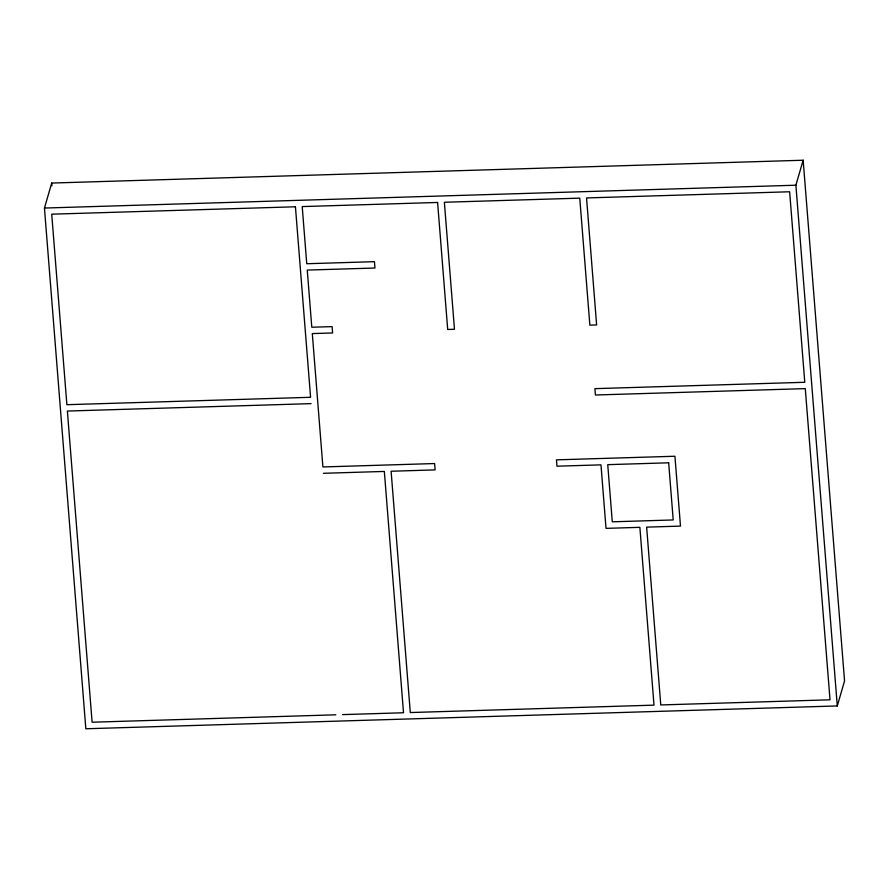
<?xml version="1.0" encoding="UTF-8"?>
<svg xmlns="http://www.w3.org/2000/svg" width="889" height="889" viewBox="0 0 889 889"><rect width="100%" height="100%" fill="white"/><g stroke="black" fill="none" stroke-linecap="round" stroke-linejoin="round"><path stroke-width="1.33" d="M44.45 208.048L51.706 183.056L803.156 160.231L844.55 680.952L837.294 705.944L85.844 728.769L44.45 208.048L795.888 185.212L803.156 160.231M311.083 403.639L67.375 411.051L92.112 722.212L335.82 714.812M323.407 473.292L384.337 471.437L403.517 712.756L342.598 714.612M795.888 185.212L837.294 705.944M51.706 183.056L51.929 185.823M295.437 206.781L51.729 214.182L66.875 404.695L310.583 397.294L295.437 206.781M437.599 202.459L302.204 206.581L306.749 263.733L374.447 261.677L374.947 268.022L307.25 270.078L311.795 327.23L332.108 326.619L332.608 332.964L312.306 333.586L322.907 466.947L434.61 463.547L435.11 469.903L391.104 471.237L410.296 712.545L654.004 705.144L639.869 527.333L606.02 528.366L600.975 464.858L556.97 466.192L556.458 459.846L674.929 456.246L680.485 526.099L646.636 527.133L660.771 704.944L830.015 699.799L805.278 388.626L595.419 395.005L594.908 388.649L804.778 382.281L789.632 191.768L586.54 197.936L596.63 324.941L589.863 325.152L579.761 198.147L444.367 202.259L454.468 329.263L447.7 329.475L437.599 202.459M668.672 462.802L607.743 464.658L612.288 521.81L673.206 519.954L668.672 462.802"/></g></svg>
